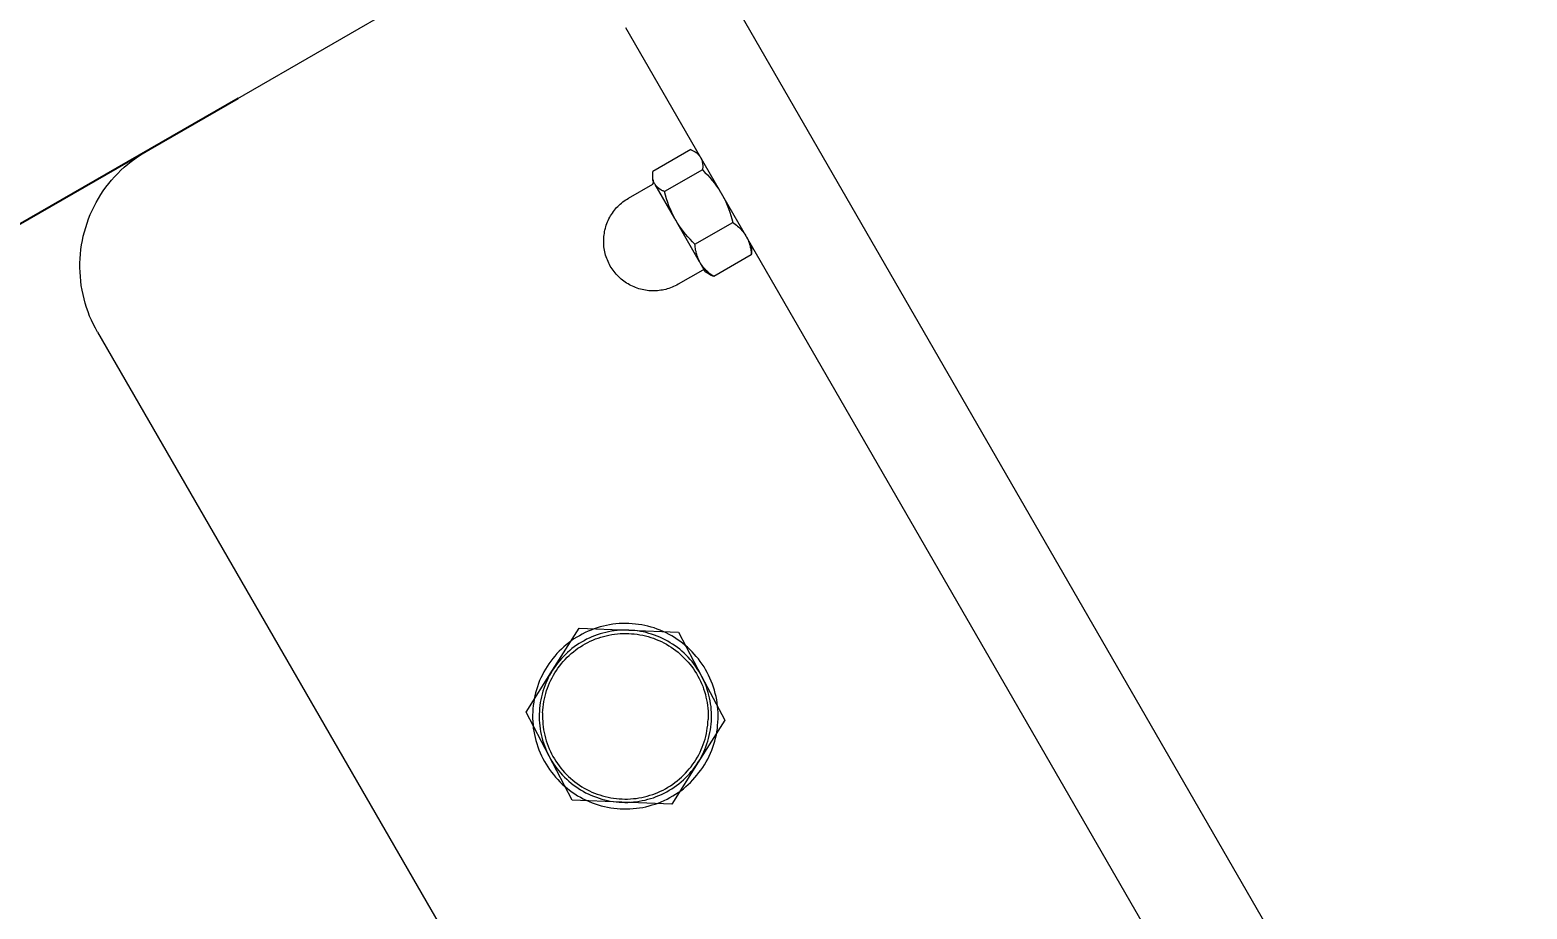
# Model space of a CAD drawing. Header units: millimetres. Extents: x -427 to 4679, y -324 to 2971.
# Drawn here: x -220.4 to -107.5, y 1284 to 1350.4 of the extents above; entities that cross this region are included whole.
import ezdxf

# ---------------------------------------------------------------- set-up
doc = ezdxf.new("R2010")
doc.units = ezdxf.units.MM
doc.layers.add('ZANO_R', color=7, linetype='Continuous', lineweight=0)
doc.layers.add('ZANO_W', color=1, linetype='Continuous', lineweight=0)
doc.styles.add('Arial', font='arial.ttf')
doc.styles.get("Standard").update_dxf_attribs({"font": 'ARIALUNI.TTF'})
doc.dimstyles.new('pl i ang', dxfattribs={"dimtxt": 50, "dimasz": 50, "dimexe": 1.25, "dimexo": 0.625, "dimgap": 10, "dimtad": 1, "dimtoh": 1, "dimtxsty": 'Standard', "dimcen": 2.5, "dimclrd": 1, "dimclre": 1, "dimclrt": 1, "dimadec": 0, "dimazin": 0, "dimtfac": 1, "dimtmove": 0, "dimatfit": 3, "dimfxl": 1, "dimarcsym": 1})

# ---------------------------------------------------------------- blocks, each defined once
blk = doc.blocks.new('*D499')
at = {"layer": 'ZANO_W', "color": 1, "lineweight": -2}
for p, q in [((4.59, 946.46), (82.72, 811.08)), ((1591.69, 946.11), (1513.51, 810.76))]:
    blk.add_line(p, q, dxfattribs=at)
blk.add_arc((797.84, -428.18), 1440.79, 61.57819, 118.39674, dxfattribs=at)
at = {"layer": 'ZANO_W', "color": 1}
for points in [[(109.39, 845.07), (115.89, 833.43), (77.72, 819.74)], [(1480.35, 833.13), (1486.85, 844.77), (1518.51, 819.42)]]:
    blk.add_solid(points, dxfattribs=at)
at = {"layer": 'ZANO_W', "color": 1, "insert": (798.16, 1043.29), "char_height": 40, "attachment_point": 5, "rotation": 359.9875, "style": 'Arial'}
blk.add_mtext('60%%d', dxfattribs=at)
blk = doc.blocks.new('*D503')
at = {"layer": 'ZANO_W', "color": 1, "lineweight": -2}
for p, q in [((-204.73, 1345.22), (-371.65, 1248.9)), ((-343, 1219.25), (-158.07, 898.78)), ((20.18, 955.46), (-146.74, 859.14))]:
    blk.add_line(p, q, dxfattribs=at)
at = {"layer": 'ZANO_W', "color": 1}
for points in [[(-337.22, 1222.58), (-348.77, 1215.92), (-362.99, 1253.89)], [(-163.84, 895.45), (-152.29, 902.11), (-138.08, 864.13)]]:
    blk.add_solid(points, dxfattribs=at)
at = {"layer": 'ZANO_W', "color": 1, "insert": (-224.18, 1074.22), "char_height": 40, "attachment_point": 5, "rotation": 299.9875, "style": 'Arial'}
blk.add_mtext('450', dxfattribs=at)

msp = doc.modelspace()

# ---------------------------------------------------------------- linework, layer by layer
at = {"layer": 'ZANO_R'}
for p, q in [((-171.83, 1360.23), (49.16, 977.27)), ((-180.48, 1359.21), (-211.66, 1341.22)), ((39.43, 978.11), (-175.48, 1350.55)), ((-212.52, 1340.66), (-212.24, 1340.86)), ((-212.24, 1340.86), (-211.96, 1341.04)), ((-211.96, 1341.04), (-211.66, 1341.22)), ((-170.58, 1341.35), (-173.43, 1339.71)), ((-170.58, 1341.35), (-170.54, 1341.33)), ((-170.54, 1341.33), (-170.49, 1341.31)), ((-170.49, 1341.31), (-170.44, 1341.29)), ((-170.44, 1341.29), (-170.4, 1341.27)), ((-170.4, 1341.27), (-170.35, 1341.24)), ((-170.35, 1341.24), (-170.31, 1341.22)), ((-170.31, 1341.22), (-170.27, 1341.19)), ((-170.27, 1341.19), (-170.22, 1341.16)), ((-170.24, 1341.17), (-169.99, 1341.02)), ((-170.22, 1341.16), (-170.18, 1341.13)), ((-170.18, 1341.13), (-170.14, 1341.1)), ((-170.14, 1341.1), (-170.1, 1341.07)), ((-170.1, 1341.07), (-170.07, 1341.04)), ((-170.07, 1341.04), (-170.03, 1341)), ((-170.03, 1341), (-169.99, 1340.96)), ((-169.99, 1340.96), (-169.96, 1340.93)), ((-169.96, 1340.93), (-169.93, 1340.89)), ((-169.93, 1340.89), (-169.89, 1340.85)), ((-169.89, 1340.85), (-169.86, 1340.81)), ((-213.81, 1339.55), (-213.57, 1339.79)), ((-213.57, 1339.79), (-213.32, 1340.02)), ((-213.32, 1340.02), (-213.06, 1340.25)), ((-213.06, 1340.25), (-212.8, 1340.46)), ((-212.8, 1340.46), (-212.52, 1340.66)), ((-173.44, 1339.57), (-173.43, 1339.71)), ((-169.7, 1339.82), (-172.55, 1338.18)), ((-169.8, 1340.7), (-169.78, 1340.65)), ((-169.78, 1340.65), (-169.76, 1340.6)), ((-169.76, 1340.6), (-169.75, 1340.55)), ((-169.75, 1340.55), (-169.73, 1340.5)), ((-169.73, 1340.5), (-169.72, 1340.45)), ((-169.72, 1340.45), (-169.71, 1340.4)), ((-169.71, 1340.4), (-169.7, 1340.35)), ((-169.7, 1340.35), (-169.69, 1340.29)), ((-169.69, 1339.87), (-169.7, 1339.82)), ((-169.7, 1339.82), (-169.51, 1339.63)), ((-169.69, 1340.29), (-169.69, 1340.24)), ((-169.69, 1340.24), (-169.68, 1340.19)), ((-169.68, 1339.98), (-169.69, 1339.92)), ((-169.69, 1339.92), (-169.69, 1339.87)), ((-169.68, 1340.19), (-169.68, 1340.14)), ((-169.68, 1340.14), (-169.68, 1340.08)), ((-169.68, 1340.08), (-169.68, 1340.03)), ((-169.68, 1340.03), (-169.68, 1339.98)), ((-169.51, 1339.63), (-169.32, 1339.44)), ((-214.9, 1338.23), (-214.7, 1338.51)), ((-214.7, 1338.51), (-214.49, 1338.78)), ((-214.49, 1338.78), (-214.27, 1339.05)), ((-214.27, 1339.05), (-214.05, 1339.3)), ((-214.05, 1339.3), (-213.81, 1339.55)), ((-175.27, 1337.68), (-173.43, 1338.75)), ((-173.45, 1339.52), (-173.44, 1339.57)), ((-173.45, 1339.47), (-173.45, 1339.52)), ((-173.45, 1339.43), (-173.45, 1339.47)), ((-173.45, 1339.38), (-173.45, 1339.43)), ((-173.45, 1339.36), (-173.45, 1339.41)), ((-173.45, 1339.34), (-173.45, 1339.4)), ((-173.45, 1339.33), (-173.45, 1339.38)), ((-173.45, 1339.32), (-173.45, 1339.36)), ((-173.45, 1339.28), (-173.45, 1339.33)), ((-173.45, 1339.28), (-173.45, 1339.32)), ((-173.45, 1339.03), (-173.45, 1339.28)), ((-173.44, 1339.23), (-173.45, 1339.28)), ((-173.45, 1339.23), (-173.45, 1339.28)), ((-173.44, 1339.19), (-173.45, 1339.23)), ((-173.32, 1338.8), (-173.45, 1339.03)), ((-173.44, 1339.18), (-173.44, 1339.23)), ((-173.43, 1339.14), (-173.44, 1339.19)), ((-173.43, 1339.13), (-173.44, 1339.18)), ((-173.43, 1339.1), (-173.43, 1339.14)), ((-173.42, 1339.08), (-173.43, 1339.13)), ((-173.42, 1339.05), (-173.43, 1339.1)), ((-173.43, 1338.75), (-173.38, 1338.9)), ((-173.41, 1339.04), (-173.42, 1339.08)), ((-173.4, 1339.01), (-173.42, 1339.05)), ((-173.39, 1338.99), (-173.41, 1339.04)), ((-173.39, 1338.97), (-173.4, 1339.01)), ((-173.38, 1338.94), (-173.39, 1338.99)), ((-173.36, 1338.9), (-173.38, 1338.94)), ((-173.34, 1338.85), (-173.36, 1338.9)), ((-173.33, 1338.81), (-173.35, 1338.86)), ((-173.32, 1338.8), (-173.34, 1338.85)), ((-173.3, 1338.76), (-173.32, 1338.8)), ((-173.27, 1338.72), (-173.3, 1338.76)), ((-173.24, 1338.68), (-173.27, 1338.72)), ((-173.27, 1338.71), (-173.27, 1338.72)), ((-173.24, 1338.68), (-173.27, 1338.71)), ((-171.79, 1336.14), (-173.27, 1338.71)), ((-173.22, 1338.64), (-173.24, 1338.68)), ((-173.19, 1338.61), (-173.22, 1338.64)), ((-173.17, 1338.59), (-173.2, 1338.62)), ((-173.16, 1338.57), (-173.19, 1338.61)), ((-173.14, 1338.56), (-173.17, 1338.59)), ((-173.12, 1338.54), (-173.16, 1338.57)), ((-173.11, 1338.52), (-173.14, 1338.56)), ((-173.09, 1338.5), (-173.12, 1338.54)), ((-173.07, 1338.49), (-173.11, 1338.52)), ((-173.06, 1338.47), (-173.09, 1338.5)), ((-173.04, 1338.46), (-173.07, 1338.49)), ((-173.02, 1338.44), (-173.06, 1338.47)), ((-173, 1338.43), (-173.04, 1338.46)), ((-169.32, 1339.44), (-169.14, 1339.24)), ((-169.14, 1339.24), (-168.96, 1339.03)), ((-168.96, 1339.03), (-168.79, 1338.82)), ((-168.79, 1338.82), (-168.63, 1338.6)), ((-168.63, 1338.6), (-168.47, 1338.37)), ((-215.59, 1337.06), (-215.44, 1337.36)), ((-215.44, 1337.36), (-215.27, 1337.66)), ((-215.27, 1337.66), (-215.09, 1337.95)), ((-215.09, 1337.95), (-214.9, 1338.23)), ((-175.8, 1337.32), (-175.7, 1337.4)), ((-175.7, 1337.4), (-175.6, 1337.48)), ((-175.6, 1337.48), (-175.49, 1337.55)), ((-175.49, 1337.55), (-175.38, 1337.62)), ((-175.38, 1337.62), (-175.27, 1337.68)), ((-172.99, 1338.41), (-173.02, 1338.44)), ((-172.97, 1338.41), (-173, 1338.43)), ((-172.95, 1338.39), (-172.99, 1338.41)), ((-172.93, 1338.38), (-172.97, 1338.41)), ((-172.91, 1338.36), (-172.95, 1338.39)), ((-172.89, 1338.35), (-172.93, 1338.38)), ((-172.87, 1338.34), (-172.91, 1338.36)), ((-172.85, 1338.33), (-172.89, 1338.35)), ((-172.83, 1338.31), (-172.87, 1338.34)), ((-172.81, 1338.31), (-172.85, 1338.33)), ((-172.79, 1338.29), (-172.83, 1338.31)), ((-172.75, 1338.27), (-172.79, 1338.29)), ((-172.71, 1338.25), (-172.75, 1338.27)), ((-172.67, 1338.23), (-172.71, 1338.25)), ((-172.55, 1338.18), (-172.67, 1338.23)), ((-172.48, 1337.91), (-172.55, 1338.18)), ((-172.41, 1337.64), (-172.48, 1337.91)), ((-172.32, 1337.37), (-172.41, 1337.64)), ((-172.23, 1337.11), (-172.32, 1337.37)), ((-168.47, 1338.37), (-168.33, 1338.15)), ((-168.18, 1337.89), (-168.05, 1337.65)), ((-168.05, 1337.65), (-167.94, 1337.4)), ((-167.94, 1337.4), (-167.83, 1337.15)), ((-216.01, 1336.12), (-215.88, 1336.44)), ((-215.88, 1336.44), (-215.74, 1336.75)), ((-215.74, 1336.75), (-215.59, 1337.06)), ((-176.75, 1336.12), (-176.69, 1336.24)), ((-176.69, 1336.24), (-176.63, 1336.35)), ((-176.63, 1336.35), (-176.56, 1336.46)), ((-176.56, 1336.46), (-176.49, 1336.56)), ((-176.49, 1336.56), (-176.41, 1336.67)), ((-176.41, 1336.67), (-176.33, 1336.77)), ((-176.33, 1336.77), (-176.25, 1336.87)), ((-176.25, 1336.87), (-176.17, 1336.97)), ((-176.17, 1336.97), (-176.08, 1337.06)), ((-176.08, 1337.06), (-175.99, 1337.15)), ((-175.99, 1337.15), (-175.9, 1337.24)), ((-175.9, 1337.24), (-175.8, 1337.32)), ((-172.12, 1336.85), (-172.23, 1337.11)), ((-172.01, 1336.6), (-172.12, 1336.85)), ((-171.89, 1336.35), (-172.01, 1336.6)), ((-171.76, 1336.1), (-171.89, 1336.35)), ((-167.83, 1337.15), (-167.73, 1336.9)), ((-167.73, 1336.9), (-167.64, 1336.64)), ((-167.64, 1336.64), (-167.55, 1336.38)), ((-167.55, 1336.38), (-167.48, 1336.12)), ((-216.41, 1334.82), (-216.32, 1335.15)), ((-216.32, 1335.15), (-216.23, 1335.48)), ((-216.23, 1335.48), (-216.12, 1335.8)), ((-216.12, 1335.8), (-216.01, 1336.12)), ((-177.1, 1335.03), (-177.08, 1335.16)), ((-177.08, 1335.16), (-177.05, 1335.28)), ((-177.05, 1335.28), (-177.02, 1335.41)), ((-177.02, 1335.41), (-176.99, 1335.53)), ((-176.99, 1335.53), (-176.95, 1335.65)), ((-176.95, 1335.65), (-176.9, 1335.77)), ((-176.9, 1335.77), (-176.86, 1335.89)), ((-176.86, 1335.89), (-176.8, 1336.01)), ((-176.8, 1336.01), (-176.75, 1336.12)), ((-171.71, 1336.02), (-171.76, 1336.1)), ((-171.58, 1335.8), (-171.71, 1336.02)), ((-169.91, 1332.89), (-171.64, 1335.88)), ((-171.44, 1335.58), (-171.58, 1335.8)), ((-171.29, 1335.37), (-171.44, 1335.58)), ((-171.13, 1335.16), (-171.29, 1335.37)), ((-170.97, 1334.96), (-171.13, 1335.16)), ((-170.26, 1334.21), (-167.41, 1335.85)), ((-167.48, 1336.12), (-167.41, 1335.85)), ((-167.41, 1335.85), (-167.32, 1335.79)), ((-167.32, 1335.79), (-167.23, 1335.72)), ((-167.23, 1335.72), (-167.14, 1335.65)), ((-167.14, 1335.65), (-167.05, 1335.58)), ((-167.05, 1335.58), (-166.96, 1335.5)), ((-166.96, 1335.5), (-166.88, 1335.42)), ((-166.88, 1335.42), (-166.8, 1335.34)), ((-166.8, 1335.34), (-166.73, 1335.25)), ((-166.73, 1335.25), (-166.65, 1335.17)), ((-166.65, 1335.17), (-166.58, 1335.08)), ((-166.58, 1335.08), (-166.51, 1334.98)), ((-216.59, 1333.81), (-216.54, 1334.15)), ((-216.54, 1334.15), (-216.48, 1334.48)), ((-216.48, 1334.48), (-216.41, 1334.82)), ((-177.15, 1334.52), (-177.14, 1334.65)), ((-177.15, 1334.39), (-177.15, 1334.52)), ((-177.15, 1334.27), (-177.15, 1334.39)), ((-177.14, 1334.14), (-177.15, 1334.27)), ((-177.14, 1334.65), (-177.13, 1334.78)), ((-177.13, 1334.01), (-177.14, 1334.14)), ((-177.13, 1334.78), (-177.12, 1334.91)), ((-177.11, 1333.88), (-177.13, 1334.01)), ((-177.12, 1334.91), (-177.1, 1335.03)), ((-170.8, 1334.77), (-170.97, 1334.96)), ((-170.63, 1334.58), (-170.8, 1334.77)), ((-170.45, 1334.39), (-170.63, 1334.58)), ((-170.26, 1334.21), (-170.45, 1334.39)), ((-170.25, 1334.1), (-170.26, 1334.21)), ((-170.24, 1333.99), (-170.25, 1334.1)), ((-170.23, 1333.88), (-170.24, 1333.99)), ((-166.51, 1334.98), (-166.45, 1334.89)), ((-166.36, 1334.74), (-166.31, 1334.63)), ((-166.31, 1334.63), (-166.26, 1334.53)), ((-166.26, 1334.53), (-166.22, 1334.42)), ((-166.22, 1334.42), (-166.18, 1334.31)), ((-166.18, 1334.31), (-166.15, 1334.2)), ((-166.15, 1334.2), (-166.11, 1334.09)), ((-166.11, 1334.09), (-166.09, 1333.98)), ((-166.09, 1333.98), (-166.06, 1333.87)), ((-165.99, 1334.1), (-165.99, 1333.72)), ((-216.66, 1332.79), (-216.65, 1333.13)), ((-216.65, 1333.13), (-216.62, 1333.47)), ((-216.62, 1333.47), (-216.59, 1333.81)), ((-177.09, 1333.76), (-177.11, 1333.88)), ((-177.06, 1333.63), (-177.09, 1333.76)), ((-177.03, 1333.51), (-177.06, 1333.63)), ((-177, 1333.38), (-177.03, 1333.51)), ((-176.96, 1333.26), (-177, 1333.38)), ((-176.92, 1333.14), (-176.96, 1333.26)), ((-176.87, 1333.02), (-176.92, 1333.14)), ((-176.82, 1332.9), (-176.87, 1333.02)), ((-176.77, 1332.79), (-176.82, 1332.9)), ((-170.21, 1333.76), (-170.23, 1333.88)), ((-170.18, 1333.65), (-170.21, 1333.76)), ((-170.16, 1333.55), (-170.18, 1333.65)), ((-170.13, 1333.44), (-170.16, 1333.55)), ((-170.09, 1333.33), (-170.13, 1333.44)), ((-170.05, 1333.22), (-170.09, 1333.33)), ((-170.01, 1333.12), (-170.05, 1333.22)), ((-169.97, 1333.02), (-170.01, 1333.12)), ((-169.92, 1332.91), (-169.97, 1333.02)), ((-169.87, 1332.81), (-169.92, 1332.91)), ((-169.46, 1332.1), (-169.87, 1332.81)), ((-166.01, 1333.42), (-168.85, 1331.77)), ((-166.06, 1333.87), (-166.04, 1333.76)), ((-166.04, 1333.76), (-166.03, 1333.64)), ((-166.03, 1333.64), (-166.02, 1333.53)), ((-166.02, 1333.53), (-166.01, 1333.42)), ((-166, 1333.49), (-166.01, 1333.42)), ((-165.99, 1333.57), (-166, 1333.49)), ((-165.99, 1333.72), (-165.99, 1333.64)), ((-165.99, 1333.64), (-165.99, 1333.57)), ((-216.66, 1332.45), (-216.66, 1332.79)), ((-216.65, 1332.11), (-216.66, 1332.45)), ((-216.63, 1331.77), (-216.65, 1332.11)), ((-216.6, 1331.43), (-216.63, 1331.77)), ((-176.71, 1332.67), (-176.77, 1332.79)), ((-176.65, 1332.56), (-176.71, 1332.67)), ((-176.58, 1332.45), (-176.65, 1332.56)), ((-176.51, 1332.34), (-176.58, 1332.45)), ((-176.44, 1332.24), (-176.51, 1332.34)), ((-176.36, 1332.14), (-176.44, 1332.24)), ((-176.28, 1332.04), (-176.36, 1332.14)), ((-176.2, 1331.94), (-176.28, 1332.04)), ((-176.11, 1331.85), (-176.2, 1331.94)), ((-176.02, 1331.76), (-176.11, 1331.85)), ((-175.93, 1331.67), (-176.02, 1331.76)), ((-169.68, 1332.25), (-171.53, 1331.19)), ((-169.75, 1332.64), (-169.82, 1332.73)), ((-169.69, 1332.55), (-169.75, 1332.64)), ((-169.61, 1332.46), (-169.69, 1332.55)), ((-169.52, 1332.22), (-169.68, 1332.25)), ((-169.54, 1332.37), (-169.61, 1332.46)), ((-169.46, 1332.29), (-169.54, 1332.37)), ((-169.38, 1332.2), (-169.46, 1332.29)), ((-169.46, 1332.1), (-169.45, 1332.1)), ((-169.12, 1331.91), (-169.45, 1332.1)), ((-169.3, 1332.13), (-169.38, 1332.2)), ((-169.22, 1332.05), (-169.3, 1332.13)), ((-169.13, 1331.98), (-169.22, 1332.05)), ((-169.04, 1331.91), (-169.13, 1331.98)), ((-169.12, 1331.9), (-169.12, 1331.91)), ((-169.12, 1331.9), (-169.06, 1331.87)), ((-169.06, 1331.87), (-168.99, 1331.84)), ((-168.95, 1331.84), (-169.04, 1331.91)), ((-168.92, 1331.8), (-168.99, 1331.84)), ((-168.85, 1331.77), (-168.95, 1331.84)), ((-168.85, 1331.77), (-168.92, 1331.8)), ((-216.56, 1331.09), (-216.6, 1331.43)), ((-216.5, 1330.75), (-216.56, 1331.09)), ((-216.43, 1330.42), (-216.5, 1330.75)), ((-175.83, 1331.58), (-175.93, 1331.67)), ((-175.73, 1331.5), (-175.83, 1331.58)), ((-175.63, 1331.42), (-175.73, 1331.5)), ((-175.53, 1331.35), (-175.63, 1331.42)), ((-175.42, 1331.28), (-175.53, 1331.35)), ((-175.31, 1331.21), (-175.42, 1331.28)), ((-175.2, 1331.15), (-175.31, 1331.21)), ((-175.09, 1331.09), (-175.2, 1331.15)), ((-174.97, 1331.03), (-175.09, 1331.09)), ((-174.86, 1330.98), (-174.97, 1331.03)), ((-174.74, 1330.93), (-174.86, 1330.98)), ((-174.62, 1330.89), (-174.74, 1330.93)), ((-174.49, 1330.85), (-174.62, 1330.89)), ((-174.37, 1330.81), (-174.49, 1330.85)), ((-174.25, 1330.78), (-174.37, 1330.81)), ((-174.12, 1330.76), (-174.25, 1330.78)), ((-174, 1330.73), (-174.12, 1330.76)), ((-173.87, 1330.72), (-174, 1330.73)), ((-173.74, 1330.7), (-173.87, 1330.72)), ((-173.61, 1330.69), (-173.74, 1330.7)), ((-173.49, 1330.69), (-173.61, 1330.69)), ((-173.36, 1330.69), (-173.49, 1330.69)), ((-173.23, 1330.69), (-173.36, 1330.69)), ((-173.1, 1330.7), (-173.23, 1330.69)), ((-172.97, 1330.71), (-173.1, 1330.7)), ((-172.85, 1330.73), (-172.97, 1330.71)), ((-172.72, 1330.75), (-172.85, 1330.73)), ((-172.6, 1330.77), (-172.72, 1330.75)), ((-172.47, 1330.8), (-172.6, 1330.77)), ((-172.35, 1330.84), (-172.47, 1330.8)), ((-172.23, 1330.87), (-172.35, 1330.84)), ((-172.1, 1330.92), (-172.23, 1330.87)), ((-171.99, 1330.96), (-172.1, 1330.92)), ((-171.87, 1331.01), (-171.99, 1330.96)), ((-171.75, 1331.07), (-171.87, 1331.01)), ((-171.64, 1331.13), (-171.75, 1331.07)), ((-171.53, 1331.19), (-171.64, 1331.13)), ((-216.35, 1330.08), (-216.43, 1330.42)), ((-216.26, 1329.75), (-216.35, 1330.08)), ((-216.16, 1329.43), (-216.26, 1329.75)), ((-216.05, 1329.11), (-216.16, 1329.43)), ((-215.93, 1328.79), (-216.05, 1329.11)), ((-215.79, 1328.47), (-215.93, 1328.79)), ((-215.65, 1328.16), (-215.79, 1328.47)), ((-215.49, 1327.86), (-215.65, 1328.16)), ((-215.33, 1327.56), (-215.49, 1327.86)), ((-215.33, 1327.56), (-0.41, 955.12)), ((-181.01, 1302.05), (-179, 1305.23)), ((-179, 1305.23), (-175.25, 1305.08)), ((-178.04, 1304.57), (-178.24, 1304.48)), ((-177.83, 1304.65), (-178.04, 1304.57)), ((-177.63, 1304.73), (-177.83, 1304.65)), ((-177.42, 1304.8), (-177.63, 1304.73)), ((-177.21, 1304.86), (-177.42, 1304.8)), ((-177.37, 1304.55), (-177.16, 1304.61)), ((-176.99, 1304.91), (-177.21, 1304.86)), ((-177.16, 1304.61), (-176.95, 1304.66)), ((-176.78, 1304.96), (-176.99, 1304.91)), ((-176.95, 1304.66), (-176.75, 1304.71)), ((-176.56, 1305), (-176.78, 1304.96)), ((-176.75, 1304.71), (-176.54, 1304.75)), ((-176.35, 1305.03), (-176.56, 1305)), ((-176.54, 1304.75), (-176.33, 1304.78)), ((-176.13, 1305.05), (-176.35, 1305.03)), ((-176.33, 1304.78), (-176.11, 1304.8)), ((-175.91, 1305.07), (-176.13, 1305.05)), ((-176.11, 1304.8), (-175.9, 1304.82)), ((-175.69, 1305.08), (-175.91, 1305.07)), ((-175.9, 1304.82), (-175.69, 1304.83)), ((-175.47, 1305.08), (-175.69, 1305.08)), ((-175.69, 1304.83), (-175.47, 1304.83)), ((-175.25, 1305.08), (-175.47, 1305.08)), ((-175.47, 1304.83), (-175.26, 1304.83)), ((-175.26, 1304.83), (-175.05, 1304.81)), ((-175.25, 1305.08), (-171.5, 1304.93)), ((-175.03, 1305.06), (-175.25, 1305.08)), ((-175.05, 1304.81), (-174.84, 1304.79)), ((-174.81, 1305.04), (-175.03, 1305.06)), ((-174.84, 1304.79), (-174.62, 1304.77)), ((-174.59, 1305.02), (-174.81, 1305.04)), ((-174.62, 1304.77), (-174.41, 1304.73)), ((-174.38, 1304.98), (-174.59, 1305.02)), ((-174.41, 1304.73), (-174.2, 1304.69)), ((-174.16, 1304.94), (-174.38, 1304.98)), ((-174.2, 1304.69), (-174, 1304.64)), ((-173.95, 1304.89), (-174.16, 1304.94)), ((-174, 1304.64), (-173.79, 1304.59)), ((-173.74, 1304.83), (-173.95, 1304.89)), ((-173.79, 1304.59), (-173.59, 1304.53)), ((-173.53, 1304.77), (-173.74, 1304.83)), ((-173.32, 1304.7), (-173.53, 1304.77)), ((-173.11, 1304.62), (-173.32, 1304.7)), ((-172.91, 1304.54), (-173.11, 1304.62)), ((-171.5, 1304.93), (-169.76, 1301.6)), ((-179.71, 1303.54), (-179.88, 1303.4)), ((-179.54, 1303.68), (-179.71, 1303.54)), ((-179.59, 1303.32), (-179.43, 1303.45)), ((-179.37, 1303.81), (-179.54, 1303.68)), ((-179.43, 1303.45), (-179.26, 1303.58)), ((-179.19, 1303.94), (-179.37, 1303.81)), ((-179.26, 1303.58), (-179.09, 1303.71)), ((-179.01, 1304.06), (-179.19, 1303.94)), ((-179.09, 1303.71), (-178.91, 1303.83)), ((-178.82, 1304.18), (-179.01, 1304.06)), ((-178.91, 1303.83), (-178.73, 1303.94)), ((-178.63, 1304.28), (-178.82, 1304.18)), ((-178.73, 1303.94), (-178.54, 1304.05)), ((-178.44, 1304.39), (-178.63, 1304.28)), ((-178.54, 1304.05), (-178.35, 1304.15)), ((-178.24, 1304.48), (-178.44, 1304.39)), ((-178.35, 1304.15), (-178.16, 1304.24)), ((-178.16, 1304.24), (-177.97, 1304.33)), ((-177.97, 1304.33), (-177.77, 1304.41)), ((-177.77, 1304.41), (-177.57, 1304.48)), ((-177.57, 1304.48), (-177.37, 1304.55)), ((-173.59, 1304.53), (-173.38, 1304.46)), ((-173.38, 1304.46), (-173.18, 1304.38)), ((-173.18, 1304.38), (-172.99, 1304.3)), ((-172.99, 1304.3), (-172.79, 1304.21)), ((-172.71, 1304.45), (-172.91, 1304.54)), ((-172.79, 1304.21), (-172.6, 1304.11)), ((-172.51, 1304.35), (-172.71, 1304.45)), ((-172.6, 1304.11), (-172.42, 1304.01)), ((-172.32, 1304.24), (-172.51, 1304.35)), ((-172.42, 1304.01), (-172.23, 1303.9)), ((-172.13, 1304.13), (-172.32, 1304.24)), ((-172.23, 1303.9), (-172.05, 1303.79)), ((-171.95, 1304.02), (-172.13, 1304.13)), ((-172.05, 1303.79), (-171.88, 1303.67)), ((-171.76, 1303.89), (-171.95, 1304.02)), ((-171.88, 1303.67), (-171.71, 1303.54)), ((-171.59, 1303.76), (-171.76, 1303.89)), ((-171.71, 1303.54), (-171.54, 1303.41)), ((-171.41, 1303.63), (-171.59, 1303.76)), ((-171.25, 1303.49), (-171.41, 1303.63)), ((-171.08, 1303.34), (-171.25, 1303.49)), ((-180.76, 1302.42), (-180.89, 1302.24)), ((-180.63, 1302.59), (-180.76, 1302.42)), ((-180.49, 1302.76), (-180.63, 1302.59)), ((-180.6, 1302.22), (-180.47, 1302.39)), ((-180.34, 1302.93), (-180.49, 1302.76)), ((-180.47, 1302.39), (-180.34, 1302.55)), ((-180.19, 1303.09), (-180.34, 1302.93)), ((-180.34, 1302.55), (-180.2, 1302.72)), ((-180.2, 1302.72), (-180.05, 1302.87)), ((-180.04, 1303.24), (-180.19, 1303.09)), ((-180.05, 1302.87), (-179.9, 1303.03)), ((-179.88, 1303.4), (-180.04, 1303.24)), ((-179.9, 1303.03), (-179.75, 1303.17)), ((-179.75, 1303.17), (-179.59, 1303.32)), ((-171.54, 1303.41), (-171.38, 1303.27)), ((-171.38, 1303.27), (-171.22, 1303.12)), ((-171.22, 1303.12), (-171.07, 1302.97)), ((-170.92, 1303.19), (-171.08, 1303.34)), ((-171.07, 1302.97), (-170.92, 1302.82)), ((-170.77, 1303.03), (-170.92, 1303.19)), ((-170.92, 1302.82), (-170.78, 1302.66)), ((-170.78, 1302.66), (-170.64, 1302.5)), ((-170.62, 1302.87), (-170.77, 1303.03)), ((-170.64, 1302.5), (-170.51, 1302.33)), ((-170.48, 1302.7), (-170.62, 1302.87)), ((-170.51, 1302.33), (-170.38, 1302.15)), ((-170.35, 1302.53), (-170.48, 1302.7)), ((-170.22, 1302.35), (-170.35, 1302.53)), ((-170.09, 1302.17), (-170.22, 1302.35)), ((-183.01, 1298.88), (-181.01, 1302.05)), ((-181.42, 1301.28), (-181.51, 1301.08)), ((-181.33, 1301.48), (-181.42, 1301.28)), ((-181.23, 1301.68), (-181.33, 1301.48)), ((-181.12, 1301.87), (-181.23, 1301.68)), ((-181.23, 1301.11), (-181.14, 1301.3)), ((-181.14, 1301.3), (-181.04, 1301.49)), ((-181.01, 1302.05), (-181.12, 1301.87)), ((-181.04, 1301.49), (-180.94, 1301.68)), ((-180.89, 1302.24), (-181.01, 1302.05)), ((-180.94, 1301.68), (-180.83, 1301.86)), ((-180.83, 1301.86), (-180.72, 1302.04)), ((-180.72, 1302.04), (-180.6, 1302.22)), ((-170.38, 1302.15), (-170.26, 1301.98)), ((-170.26, 1301.98), (-170.15, 1301.8)), ((-170.15, 1301.8), (-170.05, 1301.61)), ((-169.97, 1301.98), (-170.09, 1302.17)), ((-170.05, 1301.61), (-169.95, 1301.42)), ((-169.86, 1301.8), (-169.97, 1301.98)), ((-169.95, 1301.42), (-169.85, 1301.23)), ((-169.76, 1301.6), (-169.86, 1301.8)), ((-169.85, 1301.23), (-169.76, 1301.04)), ((-169.76, 1301.6), (-168.01, 1298.28)), ((-169.66, 1301.41), (-169.76, 1301.6)), ((-169.57, 1301.21), (-169.66, 1301.41)), ((-169.48, 1301), (-169.57, 1301.21)), ((-181.79, 1300.25), (-181.85, 1300.04)), ((-181.73, 1300.46), (-181.79, 1300.25)), ((-181.67, 1300.67), (-181.73, 1300.46)), ((-181.59, 1300.88), (-181.67, 1300.67)), ((-181.62, 1299.89), (-181.57, 1300.1)), ((-181.51, 1301.08), (-181.59, 1300.88)), ((-181.57, 1300.1), (-181.52, 1300.3)), ((-181.52, 1300.3), (-181.46, 1300.51)), ((-181.46, 1300.51), (-181.39, 1300.71)), ((-181.39, 1300.71), (-181.31, 1300.91)), ((-181.31, 1300.91), (-181.23, 1301.11)), ((-169.76, 1301.04), (-169.68, 1300.84)), ((-169.68, 1300.84), (-169.61, 1300.64)), ((-169.61, 1300.64), (-169.54, 1300.44)), ((-169.54, 1300.44), (-169.48, 1300.23)), ((-169.4, 1300.8), (-169.48, 1301)), ((-169.48, 1300.23), (-169.43, 1300.02)), ((-169.33, 1300.59), (-169.4, 1300.8)), ((-169.27, 1300.38), (-169.33, 1300.59)), ((-169.21, 1300.17), (-169.27, 1300.38)), ((-169.16, 1299.96), (-169.21, 1300.17)), ((-182, 1298.95), (-182.01, 1298.73)), ((-181.98, 1299.17), (-182, 1298.95)), ((-181.96, 1299.39), (-181.98, 1299.17)), ((-181.93, 1299.61), (-181.96, 1299.39)), ((-181.89, 1299.82), (-181.93, 1299.61)), ((-181.85, 1300.04), (-181.89, 1299.82)), ((-181.76, 1298.83), (-181.74, 1299.04)), ((-181.74, 1299.04), (-181.72, 1299.26)), ((-181.72, 1299.26), (-181.7, 1299.47)), ((-181.7, 1299.47), (-181.66, 1299.68)), ((-181.66, 1299.68), (-181.62, 1299.89)), ((-169.43, 1300.02), (-169.38, 1299.82)), ((-169.38, 1299.82), (-169.35, 1299.61)), ((-169.35, 1299.61), (-169.31, 1299.39)), ((-169.31, 1299.39), (-169.29, 1299.18)), ((-169.29, 1299.18), (-169.27, 1298.97)), ((-169.27, 1298.97), (-169.26, 1298.76)), ((-169.12, 1299.74), (-169.16, 1299.96)), ((-169.08, 1299.52), (-169.12, 1299.74)), ((-169.05, 1299.31), (-169.08, 1299.52)), ((-169.03, 1299.09), (-169.05, 1299.31)), ((-169.02, 1298.87), (-169.03, 1299.09)), ((-181.27, 1295.56), (-183.01, 1298.88)), ((-182.01, 1298.73), (-182.01, 1298.51)), ((-182.01, 1298.51), (-182.01, 1298.29)), ((-182.01, 1298.29), (-181.99, 1298.07)), ((-181.99, 1298.07), (-181.97, 1297.86)), ((-181.97, 1297.86), (-181.94, 1297.64)), ((-181.76, 1298.83), (-181.76, 1298.62)), ((-181.76, 1298.62), (-181.76, 1298.41)), ((-181.76, 1298.41), (-181.75, 1298.19)), ((-181.75, 1298.19), (-181.73, 1297.98)), ((-181.73, 1297.98), (-181.71, 1297.77)), ((-168.01, 1298.28), (-170.02, 1295.11)), ((-169.33, 1297.69), (-169.3, 1297.9)), ((-169.3, 1297.9), (-169.28, 1298.12)), ((-169.28, 1298.12), (-169.27, 1298.33)), ((-169.26, 1298.54), (-169.27, 1298.33)), ((-169.26, 1298.76), (-169.26, 1298.54)), ((-169.06, 1297.77), (-169.04, 1297.99)), ((-169.04, 1297.99), (-169.02, 1298.21)), ((-169.01, 1298.65), (-169.02, 1298.87)), ((-169.02, 1298.21), (-169.01, 1298.43)), ((-169.01, 1298.43), (-169.01, 1298.65)), ((-181.94, 1297.64), (-181.91, 1297.42)), ((-181.91, 1297.42), (-181.86, 1297.21)), ((-181.86, 1297.21), (-181.81, 1296.99)), ((-181.81, 1296.99), (-181.76, 1296.78)), ((-181.76, 1296.78), (-181.69, 1296.57)), ((-181.71, 1297.77), (-181.68, 1297.56)), ((-181.68, 1297.56), (-181.64, 1297.35)), ((-181.64, 1297.35), (-181.59, 1297.14)), ((-181.59, 1297.14), (-181.54, 1296.93)), ((-181.54, 1296.93), (-181.48, 1296.73)), ((-181.48, 1296.73), (-181.41, 1296.52)), ((-169.57, 1296.65), (-169.5, 1296.86)), ((-169.5, 1296.86), (-169.45, 1297.06)), ((-169.45, 1297.06), (-169.4, 1297.27)), ((-169.4, 1297.27), (-169.36, 1297.48)), ((-169.36, 1297.48), (-169.33, 1297.69)), ((-169.36, 1296.49), (-169.29, 1296.7)), ((-169.29, 1296.7), (-169.23, 1296.91)), ((-169.23, 1296.91), (-169.18, 1297.12)), ((-169.18, 1297.12), (-169.13, 1297.34)), ((-169.13, 1297.34), (-169.09, 1297.56)), ((-169.09, 1297.56), (-169.06, 1297.77)), ((-181.69, 1296.57), (-181.62, 1296.36)), ((-181.62, 1296.36), (-181.54, 1296.16)), ((-181.54, 1296.16), (-181.46, 1295.96)), ((-181.46, 1295.96), (-181.37, 1295.76)), ((-181.41, 1296.52), (-181.34, 1296.32)), ((-181.37, 1295.76), (-181.27, 1295.56)), ((-181.34, 1296.32), (-181.26, 1296.13)), ((-179.52, 1292.24), (-181.27, 1295.56)), ((-181.27, 1295.56), (-181.16, 1295.37)), ((-181.26, 1296.13), (-181.17, 1295.93)), ((-181.17, 1295.93), (-181.08, 1295.74)), ((-181.08, 1295.74), (-180.98, 1295.55)), ((-180.98, 1295.55), (-180.87, 1295.37)), ((-170.08, 1295.49), (-169.98, 1295.67)), ((-169.98, 1295.67), (-169.88, 1295.86)), ((-169.88, 1295.86), (-169.79, 1296.06)), ((-169.8, 1295.49), (-169.69, 1295.68)), ((-169.79, 1296.06), (-169.71, 1296.25)), ((-169.71, 1296.25), (-169.64, 1296.45)), ((-169.69, 1295.68), (-169.6, 1295.88)), ((-169.64, 1296.45), (-169.57, 1296.65)), ((-169.6, 1295.88), (-169.51, 1296.08)), ((-169.51, 1296.08), (-169.43, 1296.28)), ((-169.43, 1296.28), (-169.36, 1296.49)), ((-181.16, 1295.37), (-181.05, 1295.18)), ((-181.05, 1295.18), (-180.93, 1294.99)), ((-180.93, 1294.99), (-180.81, 1294.81)), ((-180.87, 1295.37), (-180.76, 1295.18)), ((-180.81, 1294.81), (-180.68, 1294.64)), ((-180.76, 1295.18), (-180.64, 1295.01)), ((-180.68, 1294.64), (-180.54, 1294.46)), ((-180.64, 1295.01), (-180.51, 1294.83)), ((-180.54, 1294.46), (-180.4, 1294.3)), ((-180.51, 1294.83), (-180.38, 1294.67)), ((-180.38, 1294.67), (-180.25, 1294.5)), ((-180.25, 1294.5), (-180.1, 1294.34)), ((-170.02, 1295.11), (-172.02, 1291.94)), ((-170.97, 1294.29), (-170.83, 1294.45)), ((-170.83, 1294.45), (-170.69, 1294.61)), ((-170.69, 1294.61), (-170.55, 1294.77)), ((-170.55, 1294.77), (-170.43, 1294.95)), ((-170.54, 1294.4), (-170.4, 1294.57)), ((-170.43, 1294.95), (-170.31, 1295.12)), ((-170.4, 1294.57), (-170.26, 1294.74)), ((-170.31, 1295.12), (-170.19, 1295.3)), ((-170.26, 1294.74), (-170.14, 1294.92)), ((-170.19, 1295.3), (-170.08, 1295.49)), ((-170.14, 1294.92), (-170.02, 1295.11)), ((-170.02, 1295.11), (-169.9, 1295.3)), ((-169.9, 1295.3), (-169.8, 1295.49)), ((-180.4, 1294.3), (-180.25, 1294.13)), ((-180.25, 1294.13), (-180.1, 1293.98)), ((-180.1, 1294.34), (-179.96, 1294.19)), ((-180.1, 1293.98), (-179.94, 1293.82)), ((-179.96, 1294.19), (-179.8, 1294.04)), ((-179.94, 1293.82), (-179.78, 1293.68)), ((-179.8, 1294.04), (-179.65, 1293.9)), ((-179.78, 1293.68), (-179.61, 1293.53)), ((-179.65, 1293.9), (-179.48, 1293.76)), ((-179.61, 1293.53), (-179.44, 1293.4)), ((-179.48, 1293.76), (-179.32, 1293.62)), ((-179.44, 1293.4), (-179.26, 1293.27)), ((-179.32, 1293.62), (-179.15, 1293.5)), ((-179.15, 1293.5), (-178.97, 1293.38)), ((-178.97, 1293.38), (-178.79, 1293.26)), ((-172.3, 1293.22), (-172.12, 1293.33)), ((-172.12, 1293.33), (-171.94, 1293.45)), ((-171.94, 1293.45), (-171.77, 1293.58)), ((-171.83, 1293.22), (-171.65, 1293.35)), ((-171.77, 1293.58), (-171.6, 1293.71)), ((-171.65, 1293.35), (-171.48, 1293.48)), ((-171.6, 1293.71), (-171.43, 1293.85)), ((-171.48, 1293.48), (-171.31, 1293.62)), ((-171.43, 1293.85), (-171.27, 1293.99)), ((-171.31, 1293.62), (-171.14, 1293.77)), ((-171.27, 1293.99), (-171.12, 1294.14)), ((-171.14, 1293.77), (-170.98, 1293.92)), ((-171.12, 1294.14), (-170.97, 1294.29)), ((-170.98, 1293.92), (-170.83, 1294.07)), ((-170.83, 1294.07), (-170.68, 1294.23)), ((-170.68, 1294.23), (-170.54, 1294.4)), ((-175.77, 1292.09), (-179.52, 1292.24)), ((-179.26, 1293.27), (-179.08, 1293.15)), ((-179.08, 1293.15), (-178.89, 1293.03)), ((-178.89, 1293.03), (-178.7, 1292.92)), ((-178.79, 1293.26), (-178.61, 1293.15)), ((-178.7, 1292.92), (-178.51, 1292.81)), ((-178.61, 1293.15), (-178.42, 1293.05)), ((-178.51, 1292.81), (-178.31, 1292.72)), ((-178.42, 1293.05), (-178.23, 1292.95)), ((-178.31, 1292.72), (-178.11, 1292.62)), ((-178.23, 1292.95), (-178.04, 1292.86)), ((-178.11, 1292.62), (-177.91, 1292.54)), ((-178.04, 1292.86), (-177.84, 1292.78)), ((-177.91, 1292.54), (-177.7, 1292.46)), ((-177.84, 1292.78), (-177.64, 1292.7)), ((-177.7, 1292.46), (-177.5, 1292.39)), ((-177.64, 1292.7), (-177.44, 1292.64)), ((-177.5, 1292.39), (-177.29, 1292.33)), ((-177.44, 1292.64), (-177.23, 1292.57)), ((-177.29, 1292.33), (-177.07, 1292.27)), ((-177.23, 1292.57), (-177.03, 1292.52)), ((-177.07, 1292.27), (-176.86, 1292.22)), ((-177.03, 1292.52), (-176.82, 1292.47)), ((-176.86, 1292.22), (-176.65, 1292.18)), ((-176.82, 1292.47), (-176.61, 1292.43)), ((-176.65, 1292.18), (-176.43, 1292.15)), ((-176.61, 1292.43), (-176.4, 1292.39)), ((-176.43, 1292.15), (-176.21, 1292.12)), ((-176.4, 1292.39), (-176.19, 1292.37)), ((-176.19, 1292.37), (-175.98, 1292.35)), ((-175.98, 1292.35), (-175.76, 1292.34)), ((-175.76, 1292.34), (-175.55, 1292.33)), ((-175.55, 1292.33), (-175.34, 1292.33)), ((-175.34, 1292.33), (-175.12, 1292.34)), ((-175.12, 1292.34), (-174.91, 1292.36)), ((-174.91, 1292.36), (-174.7, 1292.38)), ((-174.7, 1292.38), (-174.49, 1292.42)), ((-174.68, 1292.13), (-174.46, 1292.17)), ((-174.49, 1292.42), (-174.28, 1292.45)), ((-174.46, 1292.17), (-174.24, 1292.21)), ((-174.28, 1292.45), (-174.07, 1292.5)), ((-174.24, 1292.21), (-174.03, 1292.25)), ((-174.07, 1292.5), (-173.86, 1292.55)), ((-174.03, 1292.25), (-173.82, 1292.31)), ((-173.86, 1292.55), (-173.66, 1292.61)), ((-173.82, 1292.31), (-173.61, 1292.37)), ((-173.66, 1292.61), (-173.45, 1292.68)), ((-173.61, 1292.37), (-173.4, 1292.43)), ((-173.45, 1292.68), (-173.25, 1292.75)), ((-173.4, 1292.43), (-173.19, 1292.51)), ((-173.25, 1292.75), (-173.06, 1292.83)), ((-173.19, 1292.51), (-172.99, 1292.59)), ((-173.06, 1292.83), (-172.86, 1292.92)), ((-172.99, 1292.59), (-172.79, 1292.68)), ((-172.86, 1292.92), (-172.67, 1293.01)), ((-172.79, 1292.68), (-172.59, 1292.78)), ((-172.67, 1293.01), (-172.48, 1293.11)), ((-172.59, 1292.78), (-172.39, 1292.88)), ((-172.48, 1293.11), (-172.3, 1293.22)), ((-172.39, 1292.88), (-172.2, 1292.99)), ((-172.2, 1292.99), (-172.02, 1293.1)), ((-172.02, 1293.1), (-171.83, 1293.22)), ((-176.21, 1292.12), (-175.99, 1292.1)), ((-175.99, 1292.1), (-175.77, 1292.09)), ((-172.02, 1291.94), (-175.77, 1292.09)), ((-175.77, 1292.09), (-175.55, 1292.08)), ((-175.55, 1292.08), (-175.33, 1292.08)), ((-175.33, 1292.08), (-175.11, 1292.09)), ((-175.11, 1292.09), (-174.9, 1292.11)), ((-174.9, 1292.11), (-174.68, 1292.13))]:
    msp.add_line(p, q, dxfattribs=at)
at = {"layer": 'ZANO_R', "color": 1, "true_color": 0xff0000}
for p, q in [((-178.98, 1304.66), (-179.18, 1304.54)), ((-178.76, 1304.78), (-178.98, 1304.66)), ((-178.54, 1304.89), (-178.76, 1304.78)), ((-178.32, 1304.99), (-178.54, 1304.89)), ((-178.1, 1305.08), (-178.32, 1304.99)), ((-177.87, 1305.17), (-178.1, 1305.08)), ((-177.64, 1305.25), (-177.87, 1305.17)), ((-177.41, 1305.32), (-177.64, 1305.25)), ((-177.17, 1305.38), (-177.41, 1305.32)), ((-176.94, 1305.43), (-177.17, 1305.38)), ((-176.7, 1305.48), (-176.94, 1305.43)), ((-176.46, 1305.52), (-176.7, 1305.48)), ((-176.22, 1305.55), (-176.46, 1305.52)), ((-175.98, 1305.57), (-176.22, 1305.55)), ((-175.73, 1305.58), (-175.98, 1305.57)), ((-175.49, 1305.58), (-175.73, 1305.58)), ((-175.25, 1305.58), (-175.49, 1305.58)), ((-175, 1305.56), (-175.25, 1305.58)), ((-174.76, 1305.54), (-175, 1305.56)), ((-174.52, 1305.51), (-174.76, 1305.54)), ((-174.28, 1305.47), (-174.52, 1305.51)), ((-174.04, 1305.43), (-174.28, 1305.47)), ((-173.81, 1305.37), (-174.04, 1305.43)), ((-173.57, 1305.31), (-173.81, 1305.37)), ((-173.34, 1305.24), (-173.57, 1305.31)), ((-173.11, 1305.16), (-173.34, 1305.24)), ((-172.88, 1305.07), (-173.11, 1305.16)), ((-172.66, 1304.97), (-172.88, 1305.07)), ((-172.44, 1304.87), (-172.66, 1304.97)), ((-172.22, 1304.76), (-172.44, 1304.87)), ((-172.01, 1304.64), (-172.22, 1304.76)), ((-171.8, 1304.52), (-172.01, 1304.64)), ((-180.51, 1303.48), (-180.68, 1303.31)), ((-180.34, 1303.65), (-180.51, 1303.48)), ((-180.16, 1303.82), (-180.34, 1303.65)), ((-179.97, 1303.97), (-180.16, 1303.82)), ((-179.78, 1304.13), (-179.97, 1303.97)), ((-179.59, 1304.27), (-179.78, 1304.13)), ((-179.39, 1304.41), (-179.59, 1304.27)), ((-179.18, 1304.54), (-179.39, 1304.41)), ((-171.6, 1304.38), (-171.8, 1304.52)), ((-171.4, 1304.25), (-171.6, 1304.38)), ((-171.21, 1304.1), (-171.4, 1304.25)), ((-171.02, 1303.95), (-171.21, 1304.1)), ((-170.83, 1303.79), (-171.02, 1303.95)), ((-170.65, 1303.62), (-170.83, 1303.79)), ((-170.48, 1303.45), (-170.65, 1303.62)), ((-170.32, 1303.27), (-170.48, 1303.45)), ((-181.42, 1302.34), (-181.54, 1302.13)), ((-181.28, 1302.54), (-181.42, 1302.34)), ((-181.14, 1302.74), (-181.28, 1302.54)), ((-180.99, 1302.94), (-181.14, 1302.74)), ((-180.84, 1303.12), (-180.99, 1302.94)), ((-180.68, 1303.31), (-180.84, 1303.12)), ((-170.16, 1303.09), (-170.32, 1303.27)), ((-170, 1302.9), (-170.16, 1303.09)), ((-169.86, 1302.71), (-170, 1302.9)), ((-169.72, 1302.51), (-169.86, 1302.71)), ((-169.58, 1302.31), (-169.72, 1302.51)), ((-181.98, 1301.27), (-182.07, 1301.04)), ((-181.88, 1301.49), (-181.98, 1301.27)), ((-181.77, 1301.71), (-181.88, 1301.49)), ((-181.66, 1301.92), (-181.77, 1301.71)), ((-181.54, 1302.13), (-181.66, 1301.92)), ((-169.46, 1302.1), (-169.58, 1302.31)), ((-169.34, 1301.88), (-169.46, 1302.1)), ((-169.23, 1301.67), (-169.34, 1301.88)), ((-169.13, 1301.45), (-169.23, 1301.67)), ((-169.03, 1301.23), (-169.13, 1301.45)), ((-168.94, 1301), (-169.03, 1301.23)), ((-182.34, 1300.11), (-182.39, 1299.87)), ((-182.29, 1300.35), (-182.34, 1300.11)), ((-182.22, 1300.58), (-182.29, 1300.35)), ((-182.15, 1300.81), (-182.22, 1300.58)), ((-182.07, 1301.04), (-182.15, 1300.81)), ((-168.86, 1300.77), (-168.94, 1301)), ((-168.79, 1300.54), (-168.86, 1300.77)), ((-168.73, 1300.3), (-168.79, 1300.54)), ((-168.67, 1300.07), (-168.73, 1300.3)), ((-168.62, 1299.83), (-168.67, 1300.07)), ((-182.49, 1299.15), (-182.5, 1298.91)), ((-182.46, 1299.39), (-182.49, 1299.15)), ((-182.43, 1299.63), (-182.46, 1299.39)), ((-182.39, 1299.87), (-182.43, 1299.63)), ((-168.58, 1299.59), (-168.62, 1299.83)), ((-168.55, 1299.35), (-168.58, 1299.59)), ((-168.53, 1299.11), (-168.55, 1299.35)), ((-168.52, 1298.86), (-168.53, 1299.11)), ((-182.5, 1298.91), (-182.51, 1298.66)), ((-182.51, 1298.66), (-182.51, 1298.42)), ((-182.51, 1298.42), (-182.5, 1298.18)), ((-182.5, 1298.18), (-182.48, 1297.94)), ((-182.48, 1297.94), (-182.46, 1297.69)), ((-168.57, 1297.65), (-168.55, 1297.89)), ((-168.55, 1297.89), (-168.53, 1298.13)), ((-168.53, 1298.13), (-168.51, 1298.38)), ((-168.51, 1298.62), (-168.52, 1298.86)), ((-168.51, 1298.38), (-168.51, 1298.62)), ((-182.46, 1297.69), (-182.42, 1297.45)), ((-182.42, 1297.45), (-182.38, 1297.21)), ((-182.38, 1297.21), (-182.33, 1296.98)), ((-182.33, 1296.98), (-182.27, 1296.74)), ((-182.27, 1296.74), (-182.2, 1296.51)), ((-168.84, 1296.47), (-168.77, 1296.7)), ((-168.77, 1296.7), (-168.71, 1296.93)), ((-168.71, 1296.93), (-168.65, 1297.17)), ((-168.65, 1297.17), (-168.61, 1297.41)), ((-168.61, 1297.41), (-168.57, 1297.65)), ((-182.2, 1296.51), (-182.12, 1296.28)), ((-182.12, 1296.28), (-182.04, 1296.05)), ((-182.04, 1296.05), (-181.95, 1295.82)), ((-181.95, 1295.82), (-181.85, 1295.6)), ((-181.85, 1295.6), (-181.74, 1295.38)), ((-169.3, 1295.35), (-169.2, 1295.56)), ((-169.2, 1295.56), (-169.09, 1295.78)), ((-169.09, 1295.78), (-169, 1296.01)), ((-169, 1296.01), (-168.92, 1296.24)), ((-168.92, 1296.24), (-168.84, 1296.47)), ((-181.74, 1295.38), (-181.62, 1295.17)), ((-181.62, 1295.17), (-181.5, 1294.96)), ((-181.5, 1294.96), (-181.37, 1294.75)), ((-181.37, 1294.75), (-181.24, 1294.55)), ((-181.24, 1294.55), (-181.09, 1294.36)), ((-169.96, 1294.32), (-169.81, 1294.52)), ((-169.81, 1294.52), (-169.67, 1294.72)), ((-169.67, 1294.72), (-169.54, 1294.92)), ((-169.54, 1294.92), (-169.42, 1295.13)), ((-169.42, 1295.13), (-169.3, 1295.35)), ((-181.09, 1294.36), (-180.94, 1294.17)), ((-180.94, 1294.17), (-180.79, 1293.98)), ((-180.79, 1293.98), (-180.62, 1293.8)), ((-180.62, 1293.8), (-180.46, 1293.63)), ((-180.46, 1293.63), (-180.28, 1293.46)), ((-180.28, 1293.46), (-180.1, 1293.29)), ((-180.1, 1293.29), (-179.91, 1293.14)), ((-170.96, 1293.27), (-170.77, 1293.43)), ((-170.77, 1293.43), (-170.6, 1293.59)), ((-170.6, 1293.59), (-170.43, 1293.77)), ((-170.43, 1293.77), (-170.26, 1293.95)), ((-170.26, 1293.95), (-170.11, 1294.13)), ((-170.11, 1294.13), (-169.96, 1294.32)), ((-179.91, 1293.14), (-179.72, 1292.99)), ((-179.72, 1292.99), (-179.53, 1292.85)), ((-179.53, 1292.85), (-179.32, 1292.71)), ((-179.32, 1292.71), (-179.12, 1292.58)), ((-179.12, 1292.58), (-178.91, 1292.46)), ((-178.91, 1292.46), (-178.69, 1292.35)), ((-178.69, 1292.35), (-178.47, 1292.24)), ((-178.47, 1292.24), (-178.25, 1292.14)), ((-172.81, 1292.12), (-172.59, 1292.22)), ((-172.59, 1292.22), (-172.37, 1292.33)), ((-172.37, 1292.33), (-172.15, 1292.44)), ((-172.15, 1292.44), (-171.94, 1292.56)), ((-171.94, 1292.56), (-171.74, 1292.69)), ((-171.74, 1292.69), (-171.53, 1292.82)), ((-171.53, 1292.82), (-171.34, 1292.96)), ((-171.34, 1292.96), (-171.14, 1293.11)), ((-171.14, 1293.11), (-170.96, 1293.27)), ((-178.25, 1292.14), (-178.03, 1292.05)), ((-178.03, 1292.05), (-177.8, 1291.97)), ((-177.8, 1291.97), (-177.57, 1291.89)), ((-177.57, 1291.89), (-177.33, 1291.82)), ((-177.33, 1291.82), (-177.1, 1291.76)), ((-177.1, 1291.76), (-176.86, 1291.71)), ((-176.86, 1291.71), (-176.62, 1291.67)), ((-176.62, 1291.67), (-176.38, 1291.64)), ((-176.38, 1291.64), (-176.14, 1291.61)), ((-176.14, 1291.61), (-175.9, 1291.59)), ((-175.9, 1291.59), (-175.65, 1291.58)), ((-175.65, 1291.58), (-175.41, 1291.58)), ((-175.41, 1291.58), (-175.17, 1291.59)), ((-175.17, 1291.59), (-174.93, 1291.61)), ((-174.93, 1291.61), (-174.68, 1291.63)), ((-174.68, 1291.63), (-174.44, 1291.66)), ((-174.44, 1291.66), (-174.2, 1291.7)), ((-174.2, 1291.7), (-173.97, 1291.75)), ((-173.97, 1291.75), (-173.73, 1291.81)), ((-173.73, 1291.81), (-173.5, 1291.88)), ((-173.5, 1291.88), (-173.27, 1291.95)), ((-173.27, 1291.95), (-173.04, 1292.03)), ((-173.04, 1292.03), (-172.81, 1292.12))]:
    msp.add_line(p, q, dxfattribs=at)

# ---------------------------------------------------------------- dimensions: what is measured, and where the dimension line sits
at = {"layer": 'ZANO_W'}
dim = msp.add_aligned_dim(p1=(-196.07, 1350.22), p2=(28.84, 960.46), distance=-192.72, dimstyle='pl i ang', override={"dimtxt": 40, "dimasz": 40, "dimexe": 10, "dimexo": 10, "dimtoh": 0, "dimdec": 0, "dimtxsty": 'Arial', "dimtdec": 0, "dimtmove": 1}, dxfattribs=at)
dim.commit()
dim.dimension.update_dxf_attribs({"geometry": '*D503', "text_midpoint": (-224.18, 1074.22)})
dim = msp.add_angular_dim_2l(base=(1048.34, 990.67), line1=((1596.69, 954.77), (1811.78, 1327.12)), line2=((-215.33, 1327.56), (-0.41, 955.12)), dimstyle='pl i ang', override={"dimtxt": 40, "dimasz": 40, "dimexe": 10, "dimexo": 10, "dimtoh": 0, "dimdec": 0, "dimtxsty": 'Arial', "dimtdec": 0, "dimtmove": 1}, dxfattribs=at)
dim.commit()
dim.dimension.update_dxf_attribs({"geometry": '*D499', "text_midpoint": (798.16, 1043.29)})

doc.saveas('drawing.dxf')
